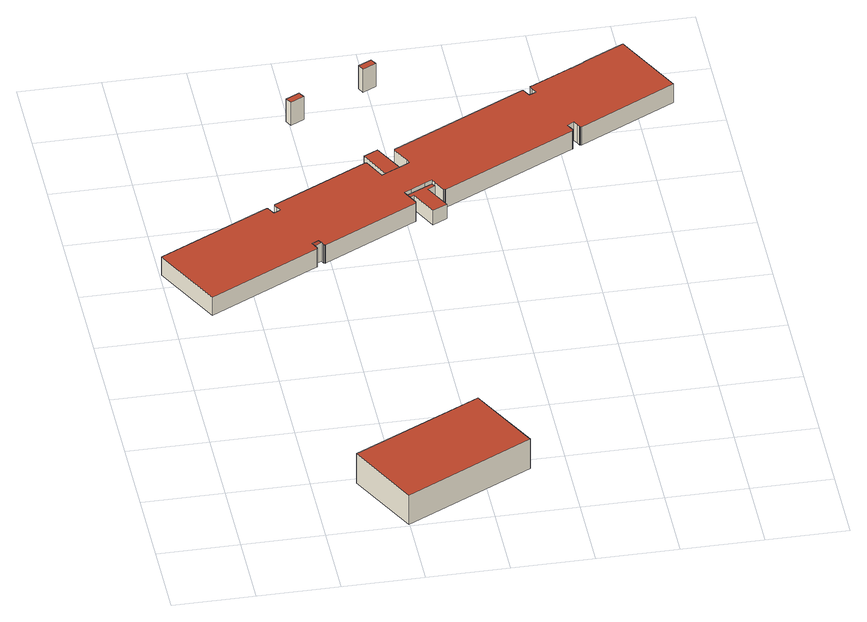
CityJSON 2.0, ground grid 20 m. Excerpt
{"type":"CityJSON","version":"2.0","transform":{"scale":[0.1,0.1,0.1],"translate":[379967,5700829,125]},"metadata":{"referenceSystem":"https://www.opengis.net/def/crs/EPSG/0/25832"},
"CityObjects":{
"building1":{"type":"Building","attributes":{"name":"Geothermie-Zentrum","Gemeindeschluessel":"05911000","Geometrietyp2DReferenz":"3000","function":"31001_3024","roofType":"1000","measuredHeight":8.51,"storeysAboveGround":2},"geometry":[{"type":"Solid","lod":"2","boundaries":[[[[0,1,2,3]],[[4,5,1,0]],[[6,7,5,4]],[[3,2,7,6]],[[4,0,3,6]],[[1,5,7,2]]]],"semantics":{"surfaces":[{"type":"WallSurface"},{"type":"RoofSurface"},{"type":"GroundSurface"}],"values":[[0,0,0,0,1,2]]}}]},
"building2":{"type":"Building","attributes":{"Gemeindeschluessel":"05911000","Geometrietyp2DReferenz":"3000","function":"51009_1610","roofType":"2100","measuredHeight":5.29},"geometry":[{"type":"Solid","lod":"2","boundaries":[[[[8,9,10,11]],[[12,13,9,8]],[[14,15,13,12]],[[11,10,15,14]],[[12,8,11,14]],[[9,13,15,10]]]],"semantics":{"surfaces":[{"type":"WallSurface"},{"type":"RoofSurface"},{"type":"GroundSurface"}],"values":[[0,0,0,0,1,2]]}}]},
"building3":{"type":"Building","attributes":{"Gemeindeschluessel":"05911000","Geometrietyp2DReferenz":"3000","function":"51009_1610","roofType":"1000","measuredHeight":6.66},"geometry":[{"type":"Solid","lod":"2","boundaries":[[[[16,17,18,19]],[[20,21,17,16]],[[22,23,21,20]],[[19,18,23,22]],[[20,16,19,22]],[[17,21,23,18]]]],"semantics":{"surfaces":[{"type":"WallSurface"},{"type":"RoofSurface"},{"type":"GroundSurface"}],"values":[[0,0,0,0,1,2]]}}]},
"building4":{"type":"Building","attributes":{"Gemeindeschluessel":"05911000","Geometrietyp2DReferenz":"3000","function":"51009_1610","roofType":"1000","measuredHeight":4.07},"geometry":[{"type":"Solid","lod":"2","boundaries":[[[[24,25,26,27]],[[28,29,25,24]],[[30,31,29,28]],[[32,33,31,30]],[[34,35,33,32]],[[36,37,35,34]],[[38,39,37,36]],[[40,41,39,38]],[[42,43,41,40]],[[27,26,43,42]],[[40,38,36,34,32,30,28,24,27,42]],[[25,29,31,33,35,37,39,41,43,26]]]],"semantics":{"surfaces":[{"type":"WallSurface"},{"type":"RoofSurface"},{"type":"GroundSurface"}],"values":[[0,0,0,0,0,0,0,0,0,0,1,2]]}}]},
"building5":{"type":"Building","attributes":{"Gemeindeschluessel":"05911000","Geometrietyp2DReferenz":"3000","function":"51009_1610","roofType":"1000","measuredHeight":4.17},"geometry":[{"type":"Solid","lod":"2","boundaries":[[[[44,45,46,47]],[[48,49,45,44]],[[50,51,49,48]],[[52,53,51,50]],[[54,55,53,52]],[[56,57,55,54]],[[58,59,57,56]],[[60,61,59,58]],[[62,63,61,60]],[[47,46,63,62]],[[60,58,56,54,52,50,48,44,47,62]],[[45,49,51,53,55,57,59,61,63,46]]]],"semantics":{"surfaces":[{"type":"WallSurface"},{"type":"RoofSurface"},{"type":"GroundSurface"}],"values":[[0,0,0,0,0,0,0,0,0,0,1,2]]}}]},
"building6":{"type":"Building","attributes":{"name":"Gebäude D","Gemeindeschluessel":"05911000","Geometrietyp2DReferenz":"3000","function":"31001_3023","roofType":"1000","measuredHeight":5.24,"storeysAboveGround":1},"geometry":[{"type":"Solid","lod":"2","boundaries":[[[[64,65,66,67]],[[68,69,65,64]],[[70,71,69,68]],[[72,73,71,70]],[[74,75,73,72]],[[76,77,75,74]],[[78,79,77,76]],[[80,81,79,78]],[[82,83,81,80]],[[84,85,83,82]],[[86,87,85,84]],[[88,89,87,86]],[[90,91,89,88]],[[92,93,91,90]],[[94,95,93,92]],[[96,97,95,94]],[[98,99,97,96]],[[100,101,99,98]],[[102,103,101,100]],[[104,105,103,102]],[[106,107,105,104]],[[108,109,107,106]],[[110,111,109,108]],[[112,113,111,110]],[[114,29,113,112]],[[115,25,29,114]],[[116,26,25,115]],[[117,43,26,116]],[[118,41,43,117]],[[119,39,41,118]],[[120,121,39,119]],[[122,123,121,120]],[[124,125,123,122]],[[126,127,125,124]],[[128,129,127,126]],[[130,131,129,128]],[[132,133,131,130]],[[134,135,133,132]],[[136,137,135,134]],[[138,139,137,136]],[[140,141,139,138]],[[142,143,141,140]],[[144,145,143,142]],[[146,147,145,144]],[[148,149,147,146]],[[150,151,149,148]],[[152,153,151,150]],[[154,155,153,152]],[[156,157,155,154]],[[158,159,157,156]],[[160,161,159,158]],[[162,163,161,160]],[[164,165,163,162]],[[166,167,165,164]],[[168,169,167,166]],[[170,171,169,168]],[[172,173,171,170]],[[174,175,173,172]],[[176,177,175,174]],[[178,179,177,176]],[[180,181,179,178]],[[182,183,181,180]],[[184,185,183,182]],[[186,187,185,184]],[[188,189,187,186]],[[190,191,189,188]],[[192,193,191,190]],[[194,195,193,192]],[[196,197,195,194]],[[198,199,197,196]],[[200,201,199,198]],[[202,203,201,200]],[[204,205,203,202]],[[206,207,205,204]],[[208,209,207,206]],[[210,211,209,208]],[[212,213,211,210]],[[214,215,213,212]],[[216,217,215,214]],[[218,219,217,216]],[[220,221,219,218]],[[222,223,221,220]],[[224,225,223,222]],[[226,227,225,224]],[[228,229,227,226]],[[230,231,229,228]],[[232,233,231,230]],[[234,235,233,232]],[[236,237,235,234]],[[238,239,237,236]],[[240,241,239,238]],[[242,243,241,240]],[[244,245,243,242]],[[246,247,245,244]],[[248,249,247,246]],[[250,251,249,248]],[[252,253,251,250]],[[254,255,253,252]],[[256,257,255,254]],[[258,259,257,256]],[[260,261,259,258]],[[262,263,261,260]],[[67,66,263,262]],[[260,258,256,254,252,250,248,246,244,242,240,238,236,234,232,230,228,226,224,222,220,218,216,214,212,210,208,206,204,202,200,198,196,194,192,190,188,186,184,182,180,178,176,174,172,170,168,166,164,162,160,158,156,154,152,150,148,146,144,142,140,138,136,134,132,130,128,126,124,122,120,119,118,117,116,115,114,112,110,108,106,104,102,100,98,96,94,92,90,88,86,84,82,80,78,76,74,72,70,68,64,67,262]],[[65,69,71,73,75,77,79,81,83,85,87,89,91,93,95,97,99,101,103,105,107,109,111,113,29,25,26,43,41,39,121,123,125,127,129,131,133,135,137,139,141,143,145,147,149,151,153,155,157,159,161,163,165,167,169,171,173,175,177,179,181,183,185,187,189,191,193,195,197,199,201,203,205,207,209,211,213,215,217,219,221,223,225,227,229,231,233,235,237,239,241,243,245,247,249,251,253,255,257,259,261,263,66]]]],"semantics":{"surfaces":[{"type":"WallSurface"},{"type":"RoofSurface"},{"type":"GroundSurface"}],"values":[[0,0,0,0,0,0,0,0,0,0,0,0,0,0,0,0,0,0,0,0,0,0,0,0,0,0,0,0,0,0,0,0,0,0,0,0,0,0,0,0,0,0,0,0,0,0,0,0,0,0,0,0,0,0,0,0,0,0,0,0,0,0,0,0,0,0,0,0,0,0,0,0,0,0,0,0,0,0,0,0,0,0,0,0,0,0,0,0,0,0,0,0,0,0,0,0,0,0,0,0,0,0,0,1,2]]}}]},
"building7":{"type":"Building","attributes":{"Gemeindeschluessel":"05911000","Geometrietyp2DReferenz":"3000","function":"51009_1610","roofType":"1000","measuredHeight":6.69},"geometry":[{"type":"Solid","lod":"2","boundaries":[[[[264,265,266,267]],[[268,269,265,264]],[[270,271,269,268]],[[267,266,271,270]],[[268,264,267,270]],[[265,269,271,266]]]],"semantics":{"surfaces":[{"type":"WallSurface"},{"type":"RoofSurface"},{"type":"GroundSurface"}],"values":[[0,0,0,0,1,2]]}}]}
},
"vertices":[
[621,344,90],[621,344,5],[306,184,5],[306,184,90],[712,166,90],[712,166,5],[397,5,90],[397,5,5],
[356,1038,56],[356,1038,5],[362,1026,5],[362,1026,58],[373,1047,56],[373,1047,5],[379,1035,58],[379,1035,5],
[427,1591,72],[427,1591,6],[393,1574,6],[393,1574,72],[435,1575,72],[435,1575,6],[402,1558,72],[402,1558,6],
[563,1266,45],[563,1266,4],[581,1276,4],[581,1276,45],[558,1276,45],[558,1276,4],[576,1285,45],[576,1285,4],[538,1361,45],[538,1361,4],[573,1379,45],[573,1379,4],[612,1303,45],[612,1303,4],[630,1313,45],[630,1313,4],[635,1303,45],[635,1303,4],[617,1293,45],[617,1293,4],
[658,1125,46],[658,1125,5],[694,1143,5],[694,1143,46],[625,1190,46],[625,1190,5],[607,1180,46],[607,1180,5],[602,1191,46],[602,1191,5],[620,1200,46],[620,1200,5],[656,1218,46],[656,1218,5],[674,1227,46],[674,1227,5],[679,1217,46],[679,1217,5],[661,1208,46],[661,1208,5],
[364,1015,57],[364,1015,4],[365,1016,4],[365,1016,57],[92,876,57],[92,876,4],[4,1050,57],[4,1050,4],[268,1184,57],[268,1184,4],[276,1188,57],[276,1188,4],[277,1188,57],[277,1188,4],[278,1188,57],[278,1188,4],[280,1188,57],[280,1188,4],[280,1187,57],[280,1187,4],[284,1180,57],[284,1180,4],[290,1168,57],[290,1168,4],[307,1177,57],[307,1177,4],[301,1188,57],[301,1188,4],[297,1195,57],[297,1195,4],[297,1197,57],[297,1197,4],[297,1198,57],[297,1198,4],[298,1199,57],[298,1199,4],[299,1200,57],[299,1200,4],[409,1256,57],[409,1256,4],[532,1319,57],[532,1319,4],[534,1319,57],[534,1319,4],[535,1319,57],[535,1319,4],[536,1319,57],[536,1319,4],[537,1318,57],[537,1318,4],[558,1276,57],[563,1266,57],[581,1276,57],[617,1293,57],[635,1303,57],[630,1313,57],[609,1354,57],[609,1354,4],[609,1355,57],[609,1355,4],[609,1357,57],[609,1357,4],[610,1358,57],[610,1358,4],[611,1359,57],[611,1359,4],[934,1524,57],[934,1524,4],[940,1527,57],[940,1527,4],[941,1527,57],[941,1527,4],[943,1527,57],[943,1527,4],[944,1526,57],[944,1526,4],[945,1525,57],[945,1525,4],[948,1518,57],[948,1518,4],[954,1507,57],[954,1507,4],[971,1515,57],[971,1515,4],[965,1527,57],[965,1527,4],[962,1534,57],[962,1534,4],[961,1535,57],[961,1535,4],[961,1537,57],[961,1537,4],[962,1538,57],[962,1538,4],[963,1539,57],[963,1539,4],[975,1545,57],[975,1545,4],[1060,1588,57],[1060,1588,4],[1068,1592,57],[1068,1592,4],[1069,1591,57],[1069,1591,4],[1101,1608,57],[1101,1608,4],[1100,1609,57],[1100,1609,4],[1114,1616,57],[1114,1616,4],[1193,1656,57],[1193,1656,4],[1203,1661,57],[1203,1661,4],[1291,1488,57],[1291,1488,4],[1052,1365,57],[1052,1365,4],[1050,1365,57],[1050,1365,4],[1049,1365,57],[1049,1365,4],[1048,1366,57],[1048,1366,4],[1047,1367,57],[1047,1367,4],[1043,1374,57],[1043,1374,4],[1037,1386,57],[1037,1386,4],[1020,1377,57],[1020,1377,4],[1026,1365,57],[1026,1365,4],[1030,1358,57],[1030,1358,4],[1030,1357,57],[1030,1357,4],[1030,1356,57],[1030,1356,4],[1029,1354,57],[1029,1354,4],[1028,1354,57],[1028,1354,4],[699,1186,57],[699,1186,4],[698,1185,57],[698,1185,4],[697,1185,57],[697,1185,4],[695,1186,57],[695,1186,4],[694,1187,57],[694,1187,4],[679,1217,57],[679,1217,4],[674,1227,57],[674,1227,4],[656,1218,57],[656,1218,4],[620,1200,57],[620,1200,4],[602,1191,57],[602,1191,4],[607,1180,57],[607,1180,4],[622,1150,57],[622,1150,4],[622,1149,57],[622,1149,4],[622,1148,57],[622,1148,4],[621,1146,57],[621,1146,4],[620,1146,57],[620,1146,4],[387,1027,57],[387,1027,4],[386,1026,57],[386,1026,4],[384,1027,57],[384,1027,4],[383,1027,57],[383,1027,4],[382,1028,57],[382,1028,4],[379,1035,57],[379,1035,4],[373,1047,57],[373,1047,4],[356,1038,57],[356,1038,4],[362,1026,57],[362,1026,4],[365,1020,57],[365,1020,4],[366,1018,57],[366,1018,4],[366,1017,57],[366,1017,4],
[614,1686,72],[614,1686,5],[581,1669,5],[581,1669,72],[622,1670,72],[622,1670,5],[589,1653,72],[589,1653,5]
]}
